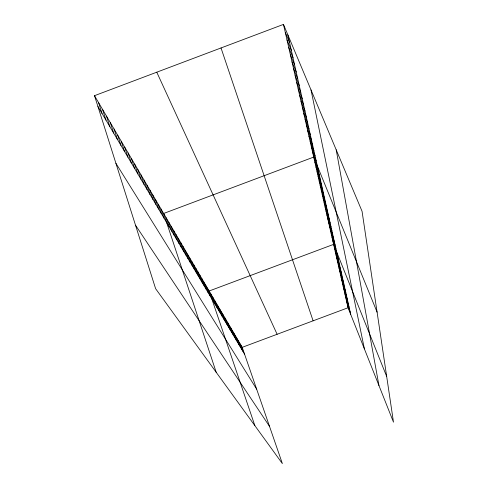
<?xml version="1.0" encoding="UTF-8"?>
<svg xmlns="http://www.w3.org/2000/svg" width="488" height="488" viewBox="0 0 488 488"><rect width="100%" height="100%" fill="white"/><g stroke="black" fill="none" stroke-linecap="round" stroke-linejoin="round"><path stroke-width="0.73" d="M94.501 95.685L242.207 347.334L282.375 463.6L155.617 288.695L94.501 95.685L283.461 24.4L362.053 211.286L393.499 422.193L348.06 307.745L283.461 24.4M242.207 347.334L348.06 307.745M135.512 225.212L269.51 426.366M115.931 163.364L256.657 389.156M97.929 106.524L244.549 354.111M156.77 72.194L277.117 334.28M285.254 32.263L289.616 42.669M286.999 39.937L291.324 50.252M288.707 47.428L292.989 57.657M290.378 54.741L294.612 64.886M292.007 61.885L296.198 71.943M293.593 68.863L297.753 78.836M295.149 75.683L299.266 85.577M296.667 82.344L300.742 92.159M298.156 88.865L302.194 98.6M299.608 95.239L303.609 104.896M301.029 101.474L304.994 111.05M302.42 107.573L306.348 117.071M303.78 113.539L307.672 122.97M305.116 119.383L308.971 128.74M306.421 125.105L310.24 134.389M307.696 130.711L311.484 139.916M308.947 136.201L312.698 145.339M310.173 141.581L313.894 150.646M311.375 146.851L315.059 155.843M312.552 152.012L316.206 160.942M377.09 312.131L313.711 157.081L163.632 213.469L216.196 372.283M314.839 162.046L318.432 170.837M315.95 166.914L319.512 175.643M317.041 171.691L320.573 180.353M318.109 176.375L321.61 184.976M319.158 180.975L322.629 189.515M320.189 185.489L323.629 193.962M321.195 189.917L324.611 198.335M322.19 194.267L325.575 202.624M323.16 198.543L326.527 206.833M324.117 202.734L327.454 210.969M325.057 206.857L328.369 215.031M325.978 210.901L329.266 219.02M326.887 214.879L330.144 222.943M327.777 218.789L331.01 226.798M328.656 222.632L331.864 230.58M329.516 226.408L332.7 234.301M330.364 230.116L333.524 237.961M331.193 233.77L334.329 241.56M332.011 237.363L335.128 245.098M332.816 240.889L335.909 248.575M386.679 376.455L333.609 244.366L209.145 291.007L254.864 425.64M334.414 247.886L337.458 255.468M335.201 251.351L338.227 258.878M335.982 254.754L338.977 262.233M336.744 258.103L339.721 265.533M337.495 261.403L340.453 268.784M338.233 264.642L341.167 271.975M338.959 267.839L341.875 275.122M339.678 270.98L342.57 278.215M340.386 274.073L343.259 281.265M341.075 277.117L343.93 284.26M341.759 280.112L344.595 287.212M342.436 283.064L345.248 290.122M343.095 285.974L345.888 292.983M343.753 288.841L346.523 295.801M344.394 291.659L347.151 298.583M345.028 294.441L347.767 301.322M345.65 297.18L348.371 304.018M346.266 299.876L348.969 306.671M346.876 302.536L349.554 309.288M347.474 305.159L350.14 311.869M240.859 345.04L243.213 351.854M239.492 342.704L241.859 349.567M238.107 340.343L240.486 347.249M236.698 337.946L239.089 344.894M235.265 335.506L237.674 342.503M233.819 333.036L236.241 340.075M232.343 330.529L234.783 337.611M230.848 327.985L233.301 335.116M229.336 325.398L231.794 332.578M227.792 322.775L230.269 329.998M226.231 320.11L228.719 327.381M224.639 317.407L227.146 324.721M223.028 314.656L225.547 322.025M221.387 311.863L223.925 319.28M219.722 309.026L222.272 316.492M218.032 306.147L220.594 313.662M216.312 303.213L218.892 310.783M214.567 300.236L217.16 307.861M212.786 297.21L215.397 304.884M210.981 294.136L213.61 301.865M207.333 287.92L209.993 295.759M221.021 47.958L313.101 320.817M205.491 284.785L208.169 292.672M203.618 281.594L206.308 289.536M201.715 278.349L204.423 286.352M199.781 275.049L202.502 283.107M197.811 271.694L200.55 279.807M195.81 268.284L198.561 276.452M193.766 264.807L196.542 273.042M191.692 261.275L194.486 269.565M189.582 257.682L192.388 266.033M187.435 254.022L190.259 262.434M185.251 250.295L188.087 258.768M183.024 246.501L185.879 255.035M180.755 242.634L183.628 251.241M178.443 238.699L181.341 247.367M176.089 234.691L179.004 243.427M173.691 230.604L176.626 239.407M171.251 226.444L174.198 235.314M168.763 222.205L171.727 231.135M166.219 217.874L169.208 226.883M160.991 208.968L164.017 218.118M158.301 204.381L161.345 213.604M155.556 199.702L158.618 208.998M152.75 194.925L155.831 204.295M149.889 190.052L152.988 199.501M146.967 185.074L150.09 194.602M143.99 179.999L147.126 189.6M140.941 174.808L144.1 184.488M137.829 169.507L141.014 179.273M134.651 164.09L137.854 173.935M131.406 158.557L134.627 168.482M128.082 152.897L131.327 162.913M124.684 147.114L127.947 157.215M121.213 141.197L124.495 151.384M117.663 135.145L120.963 145.418M114.027 128.948L117.352 139.318M110.306 122.61L113.649 133.065M106.494 116.12L109.861 126.666M102.59 109.471L105.981 120.115M98.594 102.663L102.004 113.405M287.871 34.892L350.707 314.412M311.015 89.926L364.408 348.908M336.201 149.81L378.95 385.538"/></g></svg>
